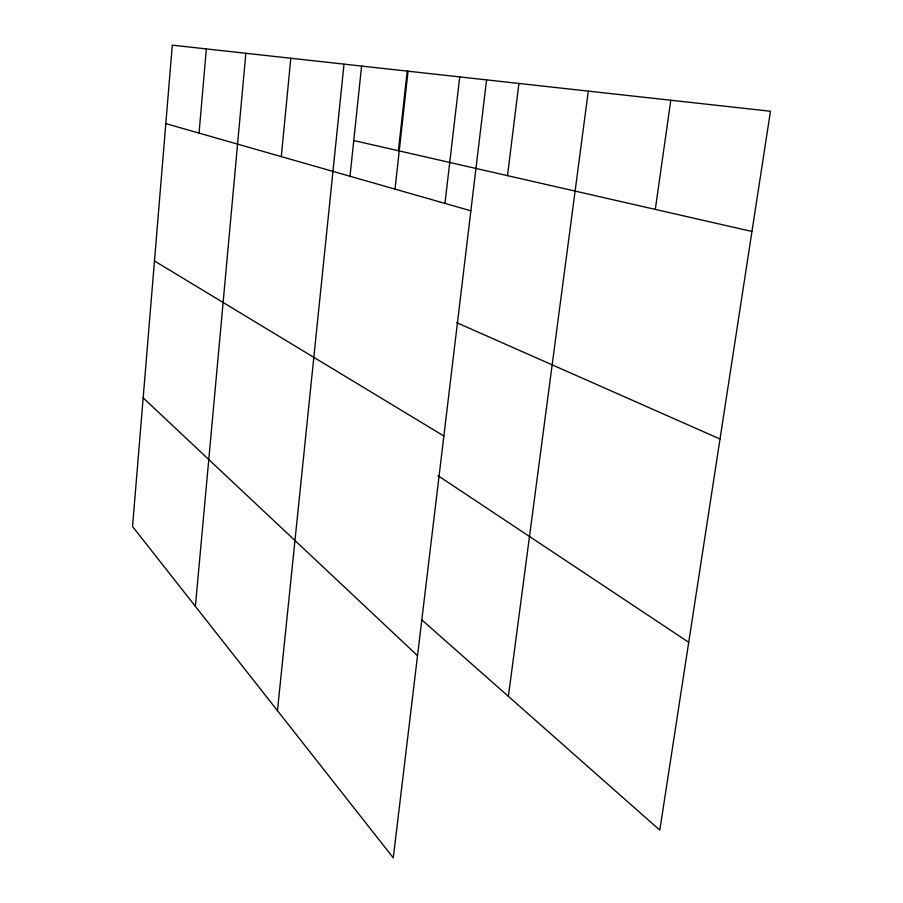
<?xml version="1.0" encoding="UTF-8"?>
<svg xmlns="http://www.w3.org/2000/svg" width="903" height="903" viewBox="0 0 903 903"><rect width="100%" height="100%" fill="white"/><g stroke="black" fill="none" stroke-linecap="round" stroke-linejoin="round"><path stroke-width="1.35" d="M199.055 133.113L206.347 48.92M195.375 606.353L245.864 53.288M281.296 156.614L290.8 58.266M277.458 710.661L344.009 64.147M349.969 176.661L361.595 66.043M398.404 150.733L407.208 71.089M395.017 189.122L408.043 71.235M445.01 202.961L459.729 76.89M486.57 79.927L393.279 857.85L132.538 526.517L172.292 45.15L770.462 111.25L659.811 830.139L421.52 619.627M507.497 175.645L518.92 83.437M508.378 696.348L588.304 91.113M655.296 209.394L670.794 100.233M353.773 140.541L751.951 231.473M165.813 123.609L470.869 210.805M456.737 322.676L720.018 439.005M154.469 260.956L443.87 436.002M437.978 475.667L688.729 642.304M143.171 397.873L417.525 655.68"/></g></svg>
